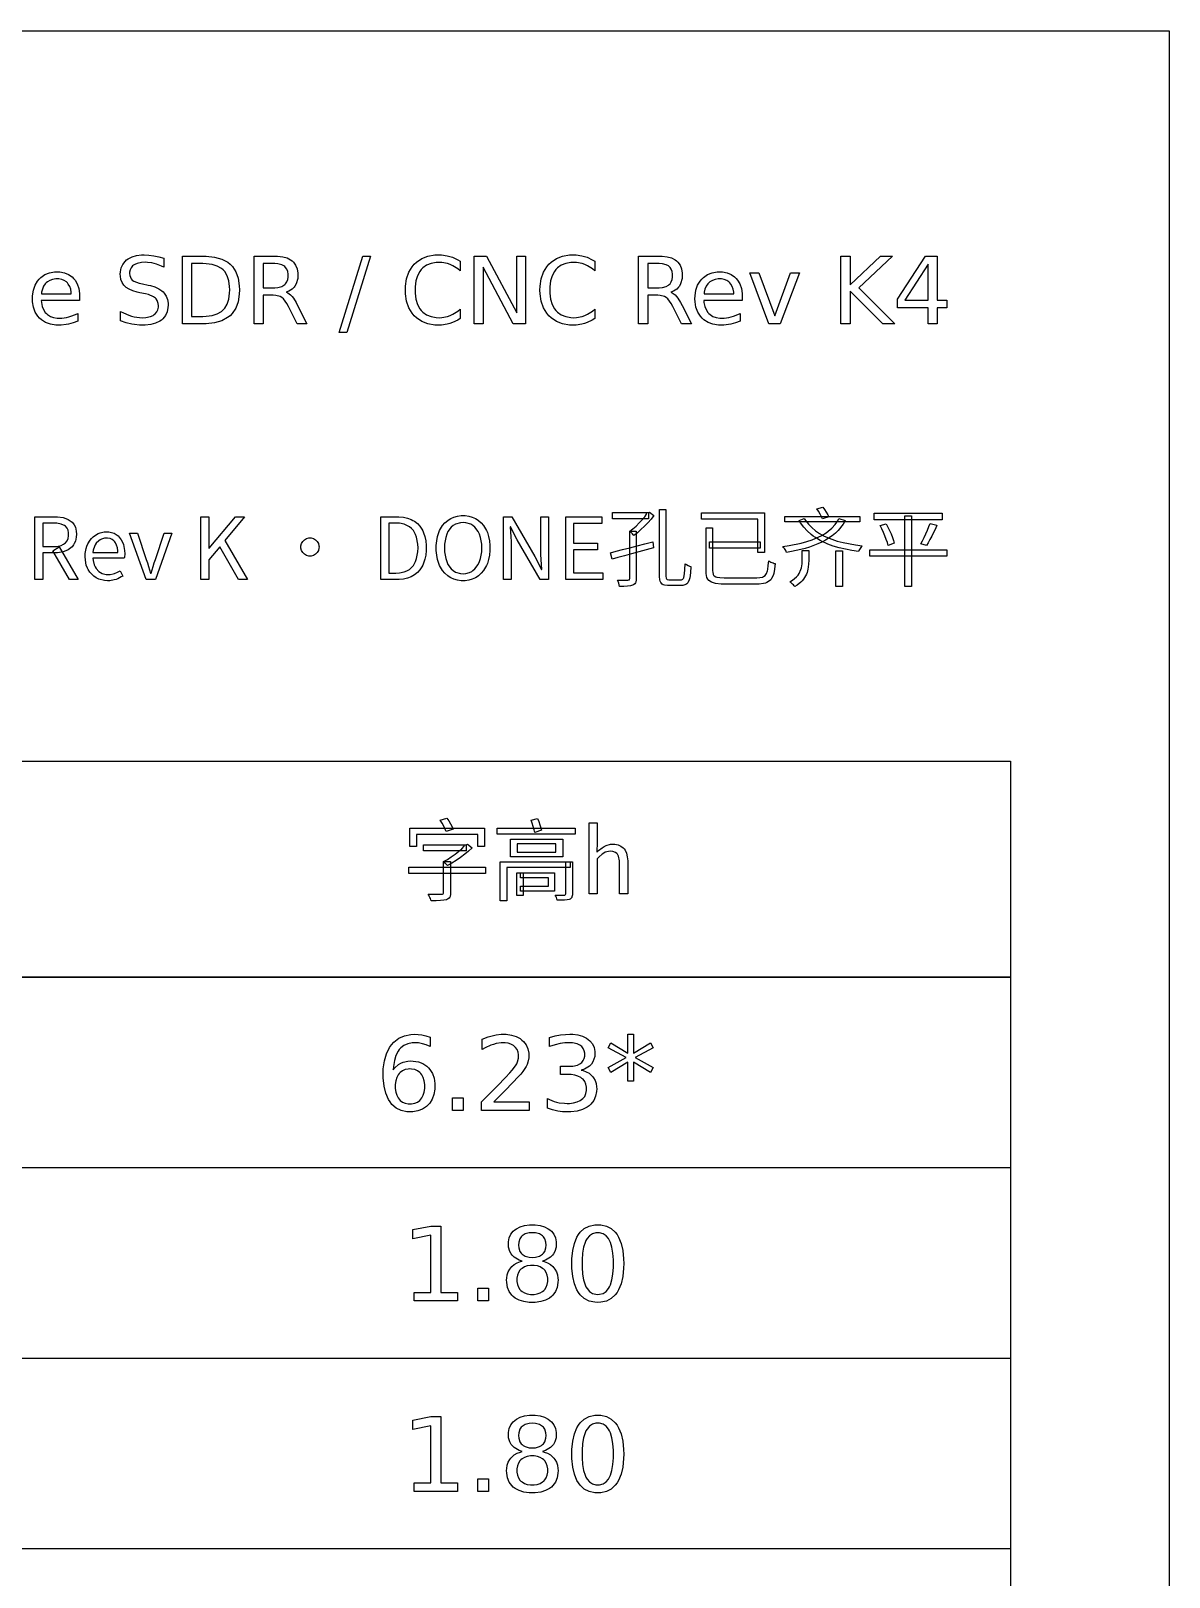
# Model space of a CAD drawing. Header units: millimetres. Extents: x 5 to 292, y 5 to 205.
# Drawn here: x 256.15 to 292, y 156.3 to 205 of the extents above; entities that cross this region are included whole.
import ezdxf

# ---------------------------------------------------------------- set-up
doc = ezdxf.new("R2010")
doc.units = ezdxf.units.MM
doc.layers.add('ANNOTATION', color=7, linetype='Continuous')
doc.layers.add('REFERENCE', color=8, linetype='Continuous')

msp = doc.modelspace()

# ---------------------------------------------------------------- linework, layer by layer
at = {"layer": 'ANNOTATION'}
for points in [[(260.341, 197.84), (260.341, 197.557), (260.26, 197.594), (260.105, 197.653), (260.031, 197.675), (259.958, 197.692), (259.817, 197.711), (259.748, 197.714), (259.637, 197.708), (259.496, 197.678), (259.418, 197.644), (259.384, 197.622), (259.354, 197.598), (259.306, 197.542), (259.274, 197.477), (259.258, 197.402), (259.256, 197.361), (259.261, 197.295), (259.304, 197.188), (259.341, 197.147), (259.393, 197.113), (259.555, 197.055), (259.664, 197.031), (259.839, 196.995), (259.917, 196.978), (260.057, 196.935), (260.177, 196.881), (260.275, 196.815), (260.316, 196.778), (260.352, 196.737), (260.41, 196.646), (260.448, 196.543), (260.468, 196.426), (260.47, 196.362), (260.467, 196.287), (260.441, 196.15), (260.389, 196.032), (260.31, 195.933), (260.262, 195.891), (260.207, 195.853), (260.078, 195.793), (259.926, 195.753), (259.749, 195.733), (259.651, 195.73), (259.574, 195.733), (259.413, 195.75), (259.328, 195.765), (259.154, 195.807), (258.974, 195.867), (258.974, 196.164), (259.062, 196.118), (259.234, 196.044), (259.319, 196.015), (259.403, 195.994), (259.569, 195.969), (259.651, 195.965), (259.768, 195.972), (259.917, 196.003), (259.998, 196.04), (260.033, 196.063), (260.065, 196.088), (260.116, 196.147), (260.149, 196.217), (260.166, 196.297), (260.168, 196.341), (260.162, 196.415), (260.13, 196.51), (260.094, 196.563), (260.071, 196.587), (260.015, 196.628), (259.857, 196.695), (259.754, 196.72), (259.578, 196.754), (259.5, 196.772), (259.361, 196.813), (259.244, 196.863), (259.149, 196.923), (259.11, 196.956), (259.076, 196.992), (259.022, 197.074), (258.986, 197.17), (258.968, 197.279), (258.966, 197.338), (258.969, 197.407), (258.994, 197.534), (259.044, 197.646), (259.118, 197.742), (259.165, 197.785), (259.218, 197.823), (259.336, 197.885), (259.474, 197.925), (259.63, 197.946), (259.716, 197.948), (259.867, 197.941), (260.022, 197.921), (260.18, 197.887), (260.341, 197.84)], [(260.921, 197.91), (261.515, 197.91), (261.665, 197.906), (261.935, 197.873), (262.163, 197.809), (262.349, 197.712), (262.427, 197.651), (262.495, 197.582), (262.604, 197.417), (262.677, 197.215), (262.713, 196.976), (262.718, 196.843), (262.713, 196.71), (262.677, 196.47), (262.604, 196.267), (262.494, 196.1), (262.426, 196.031), (262.347, 195.97), (262.161, 195.873), (261.933, 195.809), (261.665, 195.776), (261.515, 195.772), (260.921, 195.772), (260.921, 197.91)], [(264.193, 196.775), (264.239, 196.754), (264.329, 196.687), (264.374, 196.64), (264.418, 196.583), (264.506, 196.442), (264.55, 196.356), (264.844, 195.772), (264.533, 195.772), (264.26, 196.321), (264.207, 196.419), (264.104, 196.561), (264.054, 196.605), (264, 196.636), (263.864, 196.671), (263.783, 196.676), (263.468, 196.676), (263.468, 195.772), (263.179, 195.772), (263.179, 197.91), (263.832, 197.91), (263.92, 197.907), (264.08, 197.888), (264.217, 197.85), (264.331, 197.792), (264.379, 197.756), (264.421, 197.716), (264.489, 197.62), (264.534, 197.504), (264.556, 197.369), (264.559, 197.294), (264.553, 197.197), (264.506, 197.03), (264.465, 196.959), (264.44, 196.927), (264.383, 196.871), (264.277, 196.805), (264.193, 196.775)], [(266.605, 197.91), (266.848, 197.91), (266.104, 195.5), (265.86, 195.5), (266.605, 197.91)], [(269.669, 197.745), (269.669, 197.44), (269.594, 197.504), (269.439, 197.605), (269.357, 197.643), (269.273, 197.673), (269.097, 197.706), (269.006, 197.71), (268.917, 197.707), (268.755, 197.679), (268.615, 197.623), (268.496, 197.539), (268.444, 197.486), (268.399, 197.427), (268.326, 197.29), (268.277, 197.128), (268.253, 196.941), (268.25, 196.839), (268.253, 196.736), (268.277, 196.55), (268.326, 196.388), (268.399, 196.251), (268.444, 196.192), (268.496, 196.14), (268.615, 196.056), (268.755, 196), (268.917, 195.972), (269.006, 195.968), (269.097, 195.972), (269.273, 196.006), (269.357, 196.036), (269.439, 196.074), (269.594, 196.175), (269.669, 196.239), (269.669, 195.937), (269.592, 195.888), (269.431, 195.811), (269.347, 195.782), (269.261, 195.759), (269.082, 195.734), (268.989, 195.73), (268.871, 195.735), (268.653, 195.772), (268.462, 195.846), (268.297, 195.958), (268.224, 196.027), (268.158, 196.105), (268.054, 196.281), (267.984, 196.484), (267.949, 196.714), (267.945, 196.839), (267.949, 196.964), (267.984, 197.194), (268.054, 197.398), (268.158, 197.573), (268.224, 197.651), (268.297, 197.721), (268.462, 197.832), (268.653, 197.906), (268.871, 197.944), (268.989, 197.948), (269.083, 197.945), (269.264, 197.92), (269.35, 197.897), (269.433, 197.869), (269.593, 197.792), (269.669, 197.745)], [(270.115, 197.91), (270.505, 197.91), (271.452, 196.122), (271.452, 197.91), (271.733, 197.91), (271.733, 195.772), (271.343, 195.772), (270.396, 197.56), (270.396, 195.772), (270.115, 195.772), (270.115, 197.91)], [(273.909, 197.745), (273.909, 197.44), (273.835, 197.504), (273.679, 197.605), (273.598, 197.643), (273.514, 197.673), (273.338, 197.706), (273.246, 197.71), (273.157, 197.707), (272.995, 197.679), (272.855, 197.623), (272.736, 197.539), (272.685, 197.486), (272.639, 197.427), (272.566, 197.29), (272.518, 197.128), (272.493, 196.941), (272.49, 196.839), (272.493, 196.736), (272.518, 196.55), (272.566, 196.388), (272.639, 196.251), (272.685, 196.192), (272.736, 196.14), (272.855, 196.056), (272.995, 196), (273.157, 195.972), (273.246, 195.968), (273.338, 195.972), (273.514, 196.006), (273.598, 196.036), (273.679, 196.074), (273.835, 196.175), (273.909, 196.239), (273.909, 195.937), (273.832, 195.888), (273.671, 195.811), (273.587, 195.782), (273.502, 195.759), (273.322, 195.734), (273.229, 195.73), (273.111, 195.735), (272.894, 195.772), (272.703, 195.846), (272.537, 195.958), (272.464, 196.027), (272.399, 196.105), (272.294, 196.281), (272.224, 196.484), (272.19, 196.714), (272.185, 196.839), (272.19, 196.964), (272.224, 197.194), (272.294, 197.398), (272.399, 197.573), (272.464, 197.651), (272.537, 197.721), (272.703, 197.832), (272.894, 197.906), (273.111, 197.944), (273.229, 197.948), (273.324, 197.945), (273.504, 197.92), (273.59, 197.897), (273.674, 197.869), (273.833, 197.792), (273.909, 197.745)], [(276.301, 196.775), (276.348, 196.754), (276.438, 196.687), (276.482, 196.64), (276.526, 196.583), (276.615, 196.442), (276.659, 196.356), (276.953, 195.772), (276.642, 195.772), (276.369, 196.321), (276.316, 196.419), (276.213, 196.561), (276.163, 196.605), (276.109, 196.636), (275.973, 196.671), (275.892, 196.676), (275.577, 196.676), (275.577, 195.772), (275.288, 195.772), (275.288, 197.91), (275.94, 197.91), (276.029, 197.907), (276.189, 197.888), (276.326, 197.85), (276.439, 197.792), (276.487, 197.756), (276.53, 197.716), (276.597, 197.62), (276.643, 197.504), (276.665, 197.369), (276.668, 197.294), (276.662, 197.197), (276.615, 197.03), (276.574, 196.959), (276.549, 196.927), (276.492, 196.871), (276.386, 196.805), (276.301, 196.775)], [(281.664, 197.91), (281.953, 197.91), (281.953, 197.006), (282.912, 197.91), (283.285, 197.91), (282.224, 196.913), (283.36, 195.772), (282.98, 195.772), (281.953, 196.802), (281.953, 195.772), (281.664, 195.772), (281.664, 197.91)], [(284.331, 197.91), (284.695, 197.91), (284.695, 196.517), (285, 196.517), (285, 196.276), (284.695, 196.276), (284.695, 195.772), (284.407, 195.772), (284.407, 196.276), (283.442, 196.276), (283.442, 196.555), (284.331, 197.91)], [(257.684, 196.64), (257.684, 196.511), (256.473, 196.511), (256.479, 196.445), (256.504, 196.325), (256.545, 196.222), (256.602, 196.134), (256.637, 196.096), (256.675, 196.063), (256.763, 196.01), (256.865, 195.974), (256.982, 195.956), (257.046, 195.954), (257.121, 195.956), (257.268, 195.975), (257.34, 195.991), (257.411, 196.012), (257.552, 196.068), (257.623, 196.103), (257.623, 195.854), (257.479, 195.801), (257.332, 195.762), (257.257, 195.748), (257.106, 195.732), (257.03, 195.73), (256.937, 195.734), (256.765, 195.762), (256.613, 195.818), (256.481, 195.901), (256.422, 195.954), (256.37, 196.012), (256.286, 196.143), (256.23, 196.295), (256.202, 196.465), (256.198, 196.558), (256.201, 196.654), (256.228, 196.831), (256.281, 196.987), (256.361, 197.122), (256.411, 197.183), (256.466, 197.237), (256.591, 197.324), (256.734, 197.382), (256.896, 197.41), (256.984, 197.414), (257.063, 197.411), (257.208, 197.385), (257.336, 197.333), (257.447, 197.254), (257.496, 197.206), (257.54, 197.151), (257.611, 197.029), (257.658, 196.887), (257.681, 196.727), (257.684, 196.64)], [(261.21, 197.672), (261.21, 196.01), (261.56, 196.01), (261.667, 196.013), (261.858, 196.038), (262.02, 196.088), (262.152, 196.163), (262.207, 196.21), (262.256, 196.264), (262.333, 196.393), (262.384, 196.551), (262.41, 196.739), (262.413, 196.843), (262.41, 196.947), (262.384, 197.133), (262.333, 197.29), (262.256, 197.419), (262.207, 197.472), (262.152, 197.519), (262.02, 197.594), (261.858, 197.644), (261.667, 197.669), (261.56, 197.672), (261.21, 197.672)], [(263.468, 197.672), (263.468, 196.913), (263.832, 196.913), (263.93, 196.919), (264.053, 196.951), (264.119, 196.987), (264.147, 197.01), (264.172, 197.036), (264.212, 197.095), (264.239, 197.166), (264.252, 197.249), (264.254, 197.294), (264.252, 197.339), (264.239, 197.422), (264.212, 197.492), (264.172, 197.551), (264.147, 197.577), (264.119, 197.599), (264.053, 197.635), (263.93, 197.666), (263.832, 197.672), (263.468, 197.672)], [(275.577, 197.672), (275.577, 196.913), (275.94, 196.913), (276.039, 196.919), (276.162, 196.951), (276.228, 196.987), (276.256, 197.01), (276.281, 197.036), (276.321, 197.095), (276.348, 197.166), (276.361, 197.249), (276.363, 197.294), (276.361, 197.339), (276.348, 197.422), (276.321, 197.492), (276.281, 197.551), (276.256, 197.577), (276.228, 197.599), (276.162, 197.635), (276.039, 197.666), (275.94, 197.672), (275.577, 197.672)], [(278.553, 196.64), (278.553, 196.511), (277.342, 196.511), (277.348, 196.445), (277.373, 196.325), (277.414, 196.222), (277.471, 196.134), (277.506, 196.096), (277.544, 196.063), (277.632, 196.01), (277.734, 195.974), (277.851, 195.956), (277.914, 195.954), (277.99, 195.956), (278.137, 195.975), (278.209, 195.991), (278.28, 196.012), (278.421, 196.068), (278.492, 196.103), (278.492, 195.854), (278.348, 195.801), (278.201, 195.762), (278.126, 195.748), (277.975, 195.732), (277.899, 195.73), (277.805, 195.734), (277.633, 195.762), (277.481, 195.818), (277.349, 195.901), (277.291, 195.954), (277.238, 196.012), (277.154, 196.143), (277.098, 196.295), (277.07, 196.465), (277.067, 196.558), (277.07, 196.654), (277.097, 196.831), (277.15, 196.987), (277.23, 197.122), (277.28, 197.183), (277.335, 197.237), (277.46, 197.324), (277.603, 197.382), (277.765, 197.41), (277.853, 197.414), (277.932, 197.411), (278.077, 197.385), (278.205, 197.333), (278.316, 197.254), (278.365, 197.206), (278.409, 197.151), (278.48, 197.029), (278.527, 196.887), (278.55, 196.727), (278.553, 196.64)], [(278.797, 197.376), (279.076, 197.376), (279.577, 196.03), (280.078, 197.376), (280.357, 197.376), (279.755, 195.772), (279.398, 195.772), (278.797, 197.376)], [(284.407, 197.658), (283.677, 196.517), (284.407, 196.517), (284.407, 197.658)], [(257.421, 196.717), (257.418, 196.77), (257.403, 196.867), (257.372, 196.953), (257.328, 197.028), (257.3, 197.062), (257.269, 197.092), (257.2, 197.14), (257.122, 197.173), (257.034, 197.189), (256.987, 197.191), (256.933, 197.189), (256.834, 197.173), (256.746, 197.142), (256.669, 197.096), (256.634, 197.066), (256.603, 197.034), (256.551, 196.959), (256.513, 196.871), (256.488, 196.77), (256.482, 196.715), (257.421, 196.717)], [(278.29, 196.717), (278.287, 196.77), (278.271, 196.867), (278.241, 196.953), (278.196, 197.028), (278.169, 197.062), (278.138, 197.092), (278.069, 197.14), (277.991, 197.173), (277.903, 197.189), (277.856, 197.191), (277.802, 197.189), (277.703, 197.173), (277.615, 197.142), (277.538, 197.096), (277.503, 197.066), (277.472, 197.034), (277.42, 196.959), (277.381, 196.871), (277.357, 196.77), (277.351, 196.715), (278.29, 196.717)], [(280.904, 189.948), (281.096, 190), (281.15, 189.927), (281.204, 189.844), (281.251, 189.762), (281.283, 189.691), (281.082, 189.629), (281.052, 189.7), (281.008, 189.783), (280.957, 189.869), (280.904, 189.948)], [(256.273, 187.716), (256.273, 189.699), (256.893, 189.699), (256.991, 189.696), (257.171, 189.67), (257.251, 189.647), (257.325, 189.616), (257.447, 189.529), (257.496, 189.472), (257.517, 189.441), (257.551, 189.369), (257.58, 189.243), (257.585, 189.145), (257.58, 189.05), (257.551, 188.924), (257.517, 188.85), (257.496, 188.816), (257.447, 188.755), (257.325, 188.657), (257.251, 188.621), (257.171, 188.593), (256.991, 188.562), (256.893, 188.558), (256.522, 188.558), (256.522, 187.716), (256.273, 187.716)], [(256.522, 188.758), (256.855, 188.758), (256.965, 188.764), (257.104, 188.796), (257.179, 188.832), (257.212, 188.854), (257.241, 188.88), (257.288, 188.94), (257.319, 189.013), (257.335, 189.098), (257.337, 189.145), (257.335, 189.192), (257.319, 189.275), (257.288, 189.343), (257.241, 189.397), (257.212, 189.418), (257.179, 189.436), (257.104, 189.466), (256.965, 189.492), (256.855, 189.497), (256.522, 189.497), (256.522, 188.758)], [(261.506, 187.716), (261.506, 189.699), (261.755, 189.699), (261.755, 188.704), (261.76, 188.704), (262.591, 189.699), (262.875, 189.699), (262.253, 188.947), (262.969, 187.716), (262.691, 187.716), (262.096, 188.75), (261.755, 188.344), (261.755, 187.716), (261.506, 187.716)], [(267.171, 187.716), (267.171, 189.699), (267.666, 189.699), (267.741, 189.698), (267.882, 189.683), (268.01, 189.655), (268.126, 189.611), (268.18, 189.584), (268.23, 189.554), (268.322, 189.484), (268.4, 189.4), (268.466, 189.303), (268.494, 189.25), (268.519, 189.194), (268.558, 189.072), (268.585, 188.938), (268.598, 188.792), (268.6, 188.715), (268.598, 188.638), (268.585, 188.492), (268.558, 188.357), (268.519, 188.234), (268.494, 188.176), (268.466, 188.122), (268.401, 188.023), (268.323, 187.937), (268.233, 187.865), (268.183, 187.834), (268.13, 187.806), (268.015, 187.762), (267.889, 187.733), (267.75, 187.718), (267.677, 187.716), (267.171, 187.716)], [(267.42, 187.922), (267.644, 187.922), (267.756, 187.928), (267.905, 187.958), (267.993, 187.993), (268.033, 188.015), (268.07, 188.04), (268.138, 188.097), (268.196, 188.165), (268.245, 188.244), (268.265, 188.287), (268.299, 188.381), (268.338, 188.595), (268.343, 188.715), (268.338, 188.837), (268.299, 189.05), (268.265, 189.142), (268.245, 189.184), (268.196, 189.26), (268.138, 189.326), (268.07, 189.382), (268.033, 189.406), (267.993, 189.427), (267.905, 189.461), (267.756, 189.491), (267.644, 189.497), (267.42, 189.497), (267.42, 187.922)], [(269.763, 187.681), (269.701, 187.683), (269.584, 187.699), (269.474, 187.73), (269.372, 187.777), (269.323, 187.807), (269.277, 187.84), (269.192, 187.916), (269.117, 188.006), (269.052, 188.109), (269.024, 188.165), (268.999, 188.225), (268.958, 188.352), (268.931, 188.489), (268.918, 188.637), (268.916, 188.715), (268.918, 188.793), (268.931, 188.942), (268.958, 189.078), (268.999, 189.204), (269.024, 189.262), (269.052, 189.318), (269.117, 189.419), (269.192, 189.506), (269.277, 189.581), (269.323, 189.613), (269.372, 189.641), (269.474, 189.687), (269.584, 189.717), (269.701, 189.733), (269.763, 189.735), (269.824, 189.733), (269.941, 189.717), (270.051, 189.686), (270.154, 189.64), (270.202, 189.612), (270.249, 189.579), (270.334, 189.505), (270.409, 189.417), (270.473, 189.316), (270.502, 189.261), (270.527, 189.203), (270.567, 189.078), (270.595, 188.941), (270.608, 188.793), (270.61, 188.715), (270.608, 188.637), (270.595, 188.489), (270.567, 188.352), (270.527, 188.225), (270.502, 188.165), (270.473, 188.109), (270.409, 188.006), (270.334, 187.916), (270.249, 187.84), (270.202, 187.807), (270.154, 187.777), (270.051, 187.73), (269.941, 187.699), (269.824, 187.683), (269.763, 187.681)], [(269.763, 187.9), (269.849, 187.907), (269.968, 187.939), (270.04, 187.977), (270.074, 188.001), (270.136, 188.056), (270.239, 188.198), (270.28, 188.285), (270.312, 188.38), (270.348, 188.596), (270.353, 188.715), (270.348, 188.835), (270.312, 189.049), (270.28, 189.144), (270.239, 189.228), (270.136, 189.366), (270.074, 189.42), (270.005, 189.462), (269.849, 189.51), (269.763, 189.516), (269.677, 189.51), (269.522, 189.462), (269.453, 189.42), (269.39, 189.366), (269.286, 189.228), (269.246, 189.144), (269.214, 189.049), (269.177, 188.835), (269.173, 188.715), (269.177, 188.596), (269.214, 188.38), (269.246, 188.285), (269.286, 188.198), (269.39, 188.056), (269.453, 188.001), (269.522, 187.957), (269.677, 187.907), (269.763, 187.9)], [(271.04, 187.716), (271.04, 189.699), (271.294, 189.699), (272.019, 188.449), (272.233, 188.041), (272.246, 188.041), (272.234, 188.193), (272.222, 188.352), (272.214, 188.513), (272.211, 188.669), (272.211, 189.699), (272.449, 189.699), (272.449, 187.716), (272.192, 187.716), (271.47, 188.969), (271.256, 189.375), (271.245, 189.375), (271.254, 189.224), (271.264, 189.07), (271.272, 188.915), (271.275, 188.758), (271.275, 187.716), (271.04, 187.716)], [(272.996, 187.716), (272.996, 189.699), (274.137, 189.699), (274.137, 189.489), (273.245, 189.489), (273.245, 188.866), (273.997, 188.866), (273.997, 188.652), (273.245, 188.652), (273.245, 187.93), (274.167, 187.93), (274.167, 187.716), (272.996, 187.716)], [(274.47, 189.827), (275.601, 189.827), (275.601, 189.637), (274.47, 189.637), (274.47, 189.827)], [(275.544, 189.827), (275.593, 189.827), (275.634, 189.84), (275.774, 189.74), (275.687, 189.626), (275.586, 189.51), (275.478, 189.397), (275.366, 189.291), (275.253, 189.195), (275.141, 189.112), (275.125, 189.133), (275.103, 189.157), (275.079, 189.182), (275.056, 189.206), (275.033, 189.227), (275.011, 189.245), (275.112, 189.319), (275.213, 189.406), (275.311, 189.501), (275.402, 189.599), (275.482, 189.695), (275.544, 189.784), (275.544, 189.827)], [(275.947, 189.927), (276.15, 189.927), (276.15, 187.873), (276.152, 187.826), (276.164, 187.759), (276.174, 187.739), (276.19, 187.726), (276.242, 187.71), (276.277, 187.708), (276.34, 187.708), (276.442, 187.708), (276.547, 187.708), (276.618, 187.708), (276.644, 187.711), (276.684, 187.732), (276.699, 187.75), (276.712, 187.775), (276.731, 187.852), (276.737, 187.903), (276.747, 188.038), (276.753, 188.219), (276.797, 188.191), (276.847, 188.164), (276.897, 188.142), (276.94, 188.128), (276.925, 187.927), (276.902, 187.772), (276.886, 187.711), (276.841, 187.617), (276.812, 187.584), (276.777, 187.559), (276.685, 187.531), (276.629, 187.527), (276.559, 187.527), (276.442, 187.527), (276.325, 187.527), (276.253, 187.527), (276.197, 187.529), (276.104, 187.545), (276.068, 187.558), (276.037, 187.577), (275.99, 187.63), (275.974, 187.665), (275.963, 187.707), (275.949, 187.814), (275.947, 187.879), (275.947, 189.927)], [(277.273, 189.821), (279.253, 189.821), (279.253, 188.571), (279.043, 188.571), (279.043, 189.618), (277.273, 189.618), (277.273, 189.821)], [(281.599, 189.64), (281.802, 189.575), (281.737, 189.464), (281.581, 189.266), (281.491, 189.179), (281.393, 189.099), (281.178, 188.957), (281.061, 188.896), (280.938, 188.84), (280.677, 188.743), (280.54, 188.702), (280.398, 188.665), (280.106, 188.601), (279.954, 188.574), (279.943, 188.601), (279.926, 188.632), (279.905, 188.666), (279.882, 188.7), (279.86, 188.731), (279.838, 188.758), (280.037, 188.787), (280.414, 188.865), (280.591, 188.914), (280.759, 188.97), (281.064, 189.11), (281.2, 189.193), (281.263, 189.239), (281.378, 189.339), (281.478, 189.45), (281.563, 189.574), (281.599, 189.64)], [(279.895, 189.71), (282.259, 189.71), (282.259, 189.535), (279.895, 189.535), (279.895, 189.71)], [(280.511, 189.643), (280.551, 189.581), (280.641, 189.465), (280.745, 189.357), (280.862, 189.259), (280.927, 189.214), (280.994, 189.171), (281.138, 189.091), (281.376, 188.988), (281.549, 188.931), (281.733, 188.882), (282.127, 188.809), (282.338, 188.785), (282.316, 188.76), (282.293, 188.73), (282.271, 188.696), (282.25, 188.662), (282.232, 188.63), (282.218, 188.601), (282.005, 188.63), (281.608, 188.715), (281.423, 188.77), (281.249, 188.835), (281.008, 188.951), (280.861, 189.041), (280.791, 189.089), (280.725, 189.14), (280.602, 189.251), (280.491, 189.372), (280.393, 189.505), (280.349, 189.575), (280.511, 189.643)], [(282.716, 189.808), (284.848, 189.808), (284.848, 189.605), (282.716, 189.605), (282.716, 189.808)], [(282.903, 189.421), (283.087, 189.475), (283.141, 189.374), (283.192, 189.267), (283.242, 189.157), (283.286, 189.049), (283.321, 188.949), (283.344, 188.864), (283.152, 188.796), (283.128, 188.884), (283.094, 188.984), (283.052, 189.093), (283.006, 189.206), (282.956, 189.317), (282.903, 189.421)], [(283.674, 189.729), (283.885, 189.729), (283.885, 187.503), (283.674, 187.503), (283.674, 189.729)], [(284.475, 189.489), (284.689, 189.429), (284.638, 189.317), (284.582, 189.201), (284.524, 189.087), (284.467, 188.977), (284.411, 188.876), (284.356, 188.788), (284.18, 188.845), (284.232, 188.938), (284.287, 189.043), (284.341, 189.157), (284.391, 189.273), (284.436, 189.386), (284.475, 189.489)], [(258.562, 187.681), (258.466, 187.687), (258.287, 187.733), (258.205, 187.773), (258.129, 187.824), (258.003, 187.956), (257.952, 188.037), (257.93, 188.081), (257.895, 188.176), (257.865, 188.333), (257.859, 188.449), (257.862, 188.538), (257.889, 188.699), (257.913, 188.773), (257.942, 188.841), (258.016, 188.963), (258.06, 189.016), (258.108, 189.064), (258.215, 189.141), (258.273, 189.171), (258.333, 189.194), (258.454, 189.22), (258.516, 189.223), (258.607, 189.218), (258.767, 189.176), (258.835, 189.139), (258.896, 189.093), (258.996, 188.973), (259.034, 188.9), (259.064, 188.819), (259.099, 188.636), (259.103, 188.534), (259.103, 188.494), (259.1, 188.457), (259.097, 188.424), (259.092, 188.393), (258.102, 188.393), (258.11, 188.317), (258.146, 188.181), (258.174, 188.121), (258.208, 188.067), (258.293, 187.977), (258.343, 187.942), (258.398, 187.914), (258.521, 187.883), (258.589, 187.879), (258.642, 187.881), (258.74, 187.896), (258.786, 187.91), (258.872, 187.947), (258.957, 187.995), (259.044, 187.83), (258.995, 187.8), (258.888, 187.747), (258.83, 187.724), (258.769, 187.706), (258.635, 187.684), (258.562, 187.681)], [(258.099, 188.569), (258.887, 188.569), (258.885, 188.623), (258.873, 188.72), (258.849, 188.805), (258.813, 188.877), (258.791, 188.908), (258.765, 188.936), (258.708, 188.98), (258.641, 189.009), (258.564, 189.024), (258.522, 189.026), (258.471, 189.023), (258.374, 188.996), (258.328, 188.972), (258.285, 188.942), (258.209, 188.865), (258.177, 188.818), (258.149, 188.765), (258.11, 188.64), (258.099, 188.569)], [(259.783, 187.716), (259.252, 189.185), (259.509, 189.185), (259.785, 188.35), (259.82, 188.241), (259.854, 188.132), (259.887, 188.023), (259.92, 187.917), (259.934, 187.917), (259.969, 188.023), (260.003, 188.132), (260.036, 188.241), (260.069, 188.35), (260.348, 189.185), (260.591, 189.185), (260.072, 187.716), (259.783, 187.716)], [(264.939, 189.031), (264.979, 189.029), (265.051, 189.01), (265.085, 188.993), (265.116, 188.973), (265.167, 188.921), (265.188, 188.89), (265.204, 188.857), (265.223, 188.784), (265.226, 188.745), (265.223, 188.706), (265.204, 188.633), (265.188, 188.6), (265.167, 188.568), (265.116, 188.516), (265.085, 188.496), (265.051, 188.479), (264.979, 188.46), (264.939, 188.458), (264.9, 188.46), (264.828, 188.479), (264.794, 188.496), (264.763, 188.516), (264.711, 188.568), (264.69, 188.6), (264.674, 188.633), (264.655, 188.706), (264.652, 188.745), (264.655, 188.784), (264.674, 188.857), (264.69, 188.89), (264.711, 188.921), (264.763, 188.973), (264.794, 188.993), (264.828, 189.01), (264.9, 189.029), (264.939, 189.031)], [(275.011, 189.245), (275.211, 189.245), (275.211, 187.752), (275.21, 187.709), (275.199, 187.64), (275.189, 187.612), (275.175, 187.589), (275.132, 187.552), (275.103, 187.538), (275.034, 187.518), (274.944, 187.507), (274.831, 187.502), (274.692, 187.503), (274.683, 187.548), (274.668, 187.603), (274.648, 187.658), (274.627, 187.705), (274.736, 187.704), (274.834, 187.703), (274.957, 187.703), (274.984, 187.706), (275, 187.714), (275.009, 187.729), (275.011, 187.754), (275.011, 189.245)], [(277.416, 189.353), (277.622, 189.353), (277.622, 187.99), (277.624, 187.949), (277.638, 187.883), (277.65, 187.857), (277.668, 187.836), (277.72, 187.804), (277.756, 187.793), (277.851, 187.78), (277.982, 187.776), (278.123, 187.776), (278.351, 187.776), (278.611, 187.776), (278.849, 187.776), (279.013, 187.776), (279.113, 187.781), (279.193, 187.798), (279.225, 187.811), (279.278, 187.85), (279.299, 187.877), (279.317, 187.909), (279.346, 187.99), (279.357, 188.039), (279.376, 188.158), (279.391, 188.306), (279.421, 188.288), (279.455, 188.271), (279.492, 188.256), (279.529, 188.241), (279.565, 188.23), (279.597, 188.222), (279.575, 188.051), (279.546, 187.911), (279.528, 187.852), (279.481, 187.753), (279.452, 187.714), (279.419, 187.68), (279.335, 187.627), (279.284, 187.608), (279.227, 187.594), (279.09, 187.578), (279.01, 187.576), (278.906, 187.576), (278.722, 187.576), (278.498, 187.576), (278.277, 187.576), (278.096, 187.576), (277.993, 187.576), (277.889, 187.578), (277.716, 187.596), (277.646, 187.611), (277.588, 187.632), (277.498, 187.694), (277.468, 187.735), (277.445, 187.785), (277.42, 187.913), (277.416, 187.992), (277.416, 189.353)], [(257.361, 187.716), (256.841, 188.623), (257.039, 188.755), (257.642, 187.716), (257.361, 187.716)], [(274.408, 188.566), (274.584, 188.61), (274.787, 188.662), (275.01, 188.72), (275.248, 188.782), (275.492, 188.847), (275.734, 188.912), (275.761, 188.723), (275.53, 188.66), (275.297, 188.594), (275.067, 188.53), (274.846, 188.47), (274.64, 188.413), (274.454, 188.36), (274.408, 188.566)], [(277.527, 188.907), (279.124, 188.907), (279.124, 188.706), (277.527, 188.706), (277.527, 188.907)], [(280.446, 188.631), (280.649, 188.631), (280.649, 188.323), (280.646, 188.216), (280.635, 188.106), (280.625, 188.051), (280.596, 187.941), (280.576, 187.887), (280.552, 187.833), (280.486, 187.73), (280.445, 187.68), (280.398, 187.632), (280.281, 187.542), (280.211, 187.5), (280.194, 187.523), (280.169, 187.55), (280.14, 187.578), (280.111, 187.606), (280.082, 187.63), (280.054, 187.649), (280.136, 187.698), (280.265, 187.803), (280.312, 187.858), (280.35, 187.915), (280.404, 188.032), (280.421, 188.093), (280.44, 188.212), (280.446, 188.328), (280.446, 188.631)], [(281.499, 188.625), (281.71, 188.625), (281.71, 187.5), (281.499, 187.5), (281.499, 188.625)], [(282.573, 188.658), (285, 188.658), (285, 188.455), (282.573, 188.455), (282.573, 188.658)], [(269.045, 180.136), (269.253, 180.2), (269.313, 180.119), (269.369, 180.027), (269.416, 179.936), (269.449, 179.857), (269.233, 179.779), (269.203, 179.861), (269.158, 179.954), (269.104, 180.049), (269.045, 180.136)], [(268.082, 179.888), (270.44, 179.888), (270.44, 179.307), (270.224, 179.307), (270.224, 179.686), (268.29, 179.686), (268.29, 179.307), (268.082, 179.307), (268.082, 179.888)], [(270.831, 179.888), (273.295, 179.888), (273.295, 179.703), (270.831, 179.703), (270.831, 179.888)], [(271.903, 180.141), (272.105, 180.189), (272.144, 180.097), (272.182, 179.995), (272.215, 179.898), (272.237, 179.821), (272.021, 179.757), (271.999, 179.841), (271.969, 179.942), (271.935, 180.046), (271.903, 180.141)], [(273.731, 177.822), (273.731, 180.057), (273.989, 180.057), (273.989, 179.445), (273.978, 179.13), (274.032, 179.182), (274.145, 179.272), (274.205, 179.311), (274.268, 179.344), (274.407, 179.381), (274.483, 179.386), (274.541, 179.383), (274.646, 179.364), (274.734, 179.326), (274.806, 179.269), (274.837, 179.233), (274.863, 179.192), (274.905, 179.098), (274.933, 178.987), (274.947, 178.859), (274.949, 178.788), (274.949, 177.822), (274.694, 177.822), (274.694, 178.754), (274.689, 178.855), (274.655, 179.01), (274.625, 179.066), (274.606, 179.088), (274.561, 179.124), (274.475, 179.155), (274.404, 179.161), (274.347, 179.158), (274.242, 179.128), (274.194, 179.102), (274.146, 179.069), (274.044, 178.982), (273.989, 178.928), (273.989, 177.822), (273.731, 177.822)], [(268.511, 179.369), (269.859, 179.369), (269.859, 179.17), (268.511, 179.17), (268.511, 179.369)], [(269.797, 179.369), (269.853, 179.369), (269.901, 179.38), (270.044, 179.27), (269.937, 179.169), (269.816, 179.066), (269.685, 178.965), (269.547, 178.872), (269.407, 178.788), (269.267, 178.715), (269.243, 178.745), (269.212, 178.78), (269.179, 178.815), (269.149, 178.841), (269.27, 178.906), (269.391, 178.981), (269.51, 179.065), (269.62, 179.154), (269.718, 179.242), (269.797, 179.324), (269.797, 179.369)], [(271.257, 179.546), (272.902, 179.546), (272.902, 178.981), (271.257, 178.981), (271.257, 179.546)], [(271.468, 179.392), (271.468, 179.136), (272.684, 179.136), (272.684, 179.392), (271.468, 179.392)], [(269.149, 178.841), (269.371, 178.841), (269.371, 177.856), (269.369, 177.812), (269.355, 177.741), (269.343, 177.713), (269.326, 177.689), (269.274, 177.649), (269.239, 177.634), (269.155, 177.616), (269.049, 177.606), (268.917, 177.601), (268.753, 177.6), (268.745, 177.633), (268.732, 177.669), (268.715, 177.707), (268.698, 177.745), (268.68, 177.78), (268.663, 177.811), (268.756, 177.808), (268.844, 177.807), (268.924, 177.806), (268.994, 177.805), (269.084, 177.805), (269.115, 177.81), (269.135, 177.821), (269.145, 177.837), (269.149, 177.861), (269.149, 178.841)], [(270.934, 178.824), (273.138, 178.824), (273.138, 178.648), (271.136, 178.648), (271.136, 177.6), (270.934, 177.6), (270.934, 178.824)], [(272.995, 178.824), (273.206, 178.824), (273.206, 177.822), (273.204, 177.785), (273.193, 177.727), (273.183, 177.706), (273.17, 177.688), (273.131, 177.657), (273.105, 177.645), (273.039, 177.63), (272.956, 177.623), (272.852, 177.621), (272.728, 177.62), (272.717, 177.658), (272.7, 177.701), (272.68, 177.743), (272.661, 177.78), (272.722, 177.778), (272.781, 177.777), (272.885, 177.777), (272.947, 177.777), (272.968, 177.781), (272.992, 177.802), (272.995, 177.819), (272.995, 178.824)], [(268.051, 178.664), (270.468, 178.664), (270.468, 178.462), (268.051, 178.462), (268.051, 178.664)], [(271.454, 178.482), (271.653, 178.482), (271.653, 177.763), (271.454, 177.763), (271.454, 178.482)], [(271.566, 178.482), (272.647, 178.482), (272.647, 177.904), (271.566, 177.904), (271.566, 178.061), (272.456, 178.061), (272.456, 178.325), (271.566, 178.325), (271.566, 178.482)], [(268.723, 173.305), (268.723, 173.014), (268.602, 173.064), (268.48, 173.101), (268.358, 173.124), (268.237, 173.131), (268.16, 173.128), (268.021, 173.101), (267.9, 173.048), (267.798, 172.968), (267.754, 172.918), (267.714, 172.861), (267.649, 172.727), (267.602, 172.566), (267.572, 172.377), (267.564, 172.272), (267.613, 172.337), (267.73, 172.443), (267.797, 172.483), (267.87, 172.516), (268.025, 172.552), (268.108, 172.557), (268.194, 172.553), (268.353, 172.526), (268.494, 172.472), (268.616, 172.391), (268.67, 172.341), (268.718, 172.284), (268.796, 172.157), (268.847, 172.01), (268.873, 171.844), (268.876, 171.754), (268.873, 171.665), (268.846, 171.501), (268.792, 171.355), (268.712, 171.227), (268.661, 171.17), (268.605, 171.118), (268.48, 171.036), (268.337, 170.981), (268.176, 170.953), (268.089, 170.95), (267.989, 170.955), (267.809, 170.994), (267.652, 171.073), (267.52, 171.19), (267.462, 171.264), (267.412, 171.347), (267.33, 171.539), (267.276, 171.767), (267.249, 172.03), (267.246, 172.174), (267.25, 172.311), (267.283, 172.562), (267.35, 172.785), (267.449, 172.98), (267.511, 173.067), (267.581, 173.145), (267.736, 173.27), (267.915, 173.353), (268.116, 173.395), (268.225, 173.4), (268.346, 173.394), (268.467, 173.376), (268.593, 173.347), (268.723, 173.305)], [(270.731, 171.265), (271.846, 171.265), (271.846, 170.996), (270.347, 170.996), (270.347, 171.265), (270.562, 171.485), (270.843, 171.77), (271.099, 172.031), (271.237, 172.179), (271.308, 172.262), (271.415, 172.408), (271.452, 172.471), (271.478, 172.53), (271.509, 172.648), (271.513, 172.706), (271.511, 172.752), (271.494, 172.837), (271.461, 172.914), (271.412, 172.982), (271.381, 173.012), (271.346, 173.04), (271.27, 173.085), (271.184, 173.115), (271.088, 173.129), (271.037, 173.131), (270.96, 173.128), (270.802, 173.102), (270.719, 173.079), (270.635, 173.05), (270.456, 172.97), (270.363, 172.921), (270.363, 173.244), (270.549, 173.312), (270.723, 173.361), (270.805, 173.378), (270.959, 173.398), (271.03, 173.4), (271.12, 173.397), (271.285, 173.374), (271.431, 173.328), (271.559, 173.259), (271.616, 173.216), (271.667, 173.169), (271.748, 173.062), (271.803, 172.939), (271.83, 172.801), (271.834, 172.726), (271.83, 172.654), (271.803, 172.516), (271.779, 172.45), (271.746, 172.382), (271.647, 172.228), (271.581, 172.143), (271.498, 172.054), (271.329, 171.878), (271.074, 171.615), (270.731, 171.265)], [(273.485, 172.269), (273.541, 172.255), (273.643, 172.218), (273.732, 172.167), (273.809, 172.102), (273.843, 172.065), (273.873, 172.025), (273.921, 171.939), (273.954, 171.843), (273.97, 171.738), (273.972, 171.682), (273.968, 171.597), (273.938, 171.443), (273.878, 171.307), (273.788, 171.192), (273.731, 171.141), (273.668, 171.096), (273.523, 171.025), (273.352, 170.977), (273.156, 170.953), (273.048, 170.95), (272.898, 170.957), (272.743, 170.979), (272.583, 171.016), (272.418, 171.067), (272.418, 171.376), (272.485, 171.339), (272.631, 171.281), (272.708, 171.259), (272.788, 171.241), (272.954, 171.222), (273.039, 171.219), (273.112, 171.221), (273.244, 171.236), (273.358, 171.266), (273.455, 171.31), (273.497, 171.338), (273.533, 171.369), (273.593, 171.442), (273.632, 171.528), (273.652, 171.627), (273.654, 171.682), (273.652, 171.733), (273.633, 171.826), (273.597, 171.908), (273.542, 171.978), (273.508, 172.009), (273.469, 172.036), (273.382, 172.081), (273.28, 172.11), (273.164, 172.125), (273.101, 172.127), (272.826, 172.127), (272.826, 172.389), (273.113, 172.389), (273.224, 172.395), (273.365, 172.426), (273.441, 172.461), (273.474, 172.483), (273.503, 172.508), (273.55, 172.566), (273.581, 172.634), (273.597, 172.712), (273.599, 172.755), (273.597, 172.799), (273.581, 172.879), (273.548, 172.949), (273.5, 173.008), (273.47, 173.034), (273.436, 173.056), (273.358, 173.093), (273.214, 173.125), (273.101, 173.131), (272.965, 173.124), (272.819, 173.102), (272.661, 173.066), (272.488, 173.014), (272.488, 173.299), (272.665, 173.343), (272.83, 173.375), (272.984, 173.394), (273.129, 173.4), (273.218, 173.397), (273.381, 173.377), (273.525, 173.335), (273.649, 173.273), (273.705, 173.235), (273.754, 173.191), (273.834, 173.094), (273.887, 172.983), (273.913, 172.857), (273.917, 172.788), (273.91, 172.694), (273.853, 172.528), (273.804, 172.457), (273.742, 172.394), (273.583, 172.301), (273.485, 172.269)], [(275.754, 172.968), (275.187, 172.662), (275.754, 172.353), (275.663, 172.198), (275.131, 172.519), (275.131, 171.923), (274.951, 171.923), (274.951, 172.519), (274.42, 172.198), (274.328, 172.353), (274.896, 172.662), (274.328, 172.968), (274.42, 173.125), (274.951, 172.804), (274.951, 173.4), (275.131, 173.4), (275.131, 172.804), (275.663, 173.125), (275.754, 172.968)], [(268.089, 172.304), (268.037, 172.301), (267.94, 172.283), (267.855, 172.246), (267.781, 172.191), (267.748, 172.157), (267.718, 172.118), (267.671, 172.031), (267.64, 171.93), (267.624, 171.816), (267.622, 171.754), (267.624, 171.692), (267.64, 171.578), (267.671, 171.477), (267.718, 171.39), (267.748, 171.351), (267.781, 171.316), (267.855, 171.261), (267.94, 171.224), (268.037, 171.205), (268.089, 171.203), (268.141, 171.205), (268.238, 171.224), (268.323, 171.261), (268.397, 171.316), (268.43, 171.351), (268.459, 171.39), (268.506, 171.477), (268.537, 171.578), (268.553, 171.692), (268.555, 171.754), (268.553, 171.816), (268.537, 171.93), (268.506, 172.031), (268.459, 172.118), (268.43, 172.157), (268.397, 172.191), (268.323, 172.246), (268.238, 172.283), (268.141, 172.301), (268.089, 172.304)], [(269.426, 171.398), (269.76, 171.398), (269.76, 170.996), (269.426, 170.996), (269.426, 171.398)], [(268.226, 165.265), (268.747, 165.265), (268.747, 167.066), (268.179, 166.953), (268.179, 167.244), (268.744, 167.357), (269.064, 167.357), (269.064, 165.265), (269.585, 165.265), (269.585, 164.996), (268.226, 164.996), (268.226, 165.265)], [(271.624, 166.253), (271.527, 166.284), (271.367, 166.38), (271.304, 166.444), (271.277, 166.481), (271.234, 166.559), (271.197, 166.691), (271.189, 166.788), (271.193, 166.857), (271.218, 166.984), (271.268, 167.096), (271.344, 167.193), (271.391, 167.236), (271.444, 167.274), (271.563, 167.336), (271.701, 167.377), (271.858, 167.397), (271.943, 167.4), (272.029, 167.397), (272.187, 167.377), (272.325, 167.336), (272.444, 167.274), (272.497, 167.236), (272.544, 167.193), (272.62, 167.096), (272.67, 166.984), (272.695, 166.857), (272.698, 166.788), (272.691, 166.691), (272.653, 166.559), (272.61, 166.481), (272.583, 166.444), (272.52, 166.38), (272.361, 166.284), (272.265, 166.253), (272.321, 166.238), (272.424, 166.198), (272.513, 166.146), (272.59, 166.08), (272.624, 166.043), (272.654, 166.002), (272.703, 165.916), (272.735, 165.82), (272.751, 165.716), (272.753, 165.661), (272.75, 165.577), (272.724, 165.425), (272.671, 165.293), (272.593, 165.182), (272.544, 165.133), (272.488, 165.09), (272.361, 165.022), (272.211, 164.976), (272.038, 164.953), (271.943, 164.95), (271.849, 164.953), (271.676, 164.976), (271.526, 165.022), (271.399, 165.09), (271.343, 165.133), (271.294, 165.182), (271.216, 165.293), (271.163, 165.425), (271.137, 165.577), (271.134, 165.661), (271.136, 165.716), (271.152, 165.82), (271.184, 165.916), (271.233, 166.002), (271.263, 166.043), (271.297, 166.08), (271.375, 166.146), (271.465, 166.198), (271.568, 166.238), (271.624, 166.253)], [(271.507, 166.758), (271.514, 166.671), (271.552, 166.56), (271.595, 166.499), (271.622, 166.472), (271.652, 166.448), (271.721, 166.409), (271.846, 166.376), (271.943, 166.369), (272.041, 166.376), (272.166, 166.409), (272.235, 166.448), (272.265, 166.472), (272.293, 166.499), (272.336, 166.56), (272.374, 166.671), (272.382, 166.758), (272.374, 166.845), (272.336, 166.956), (272.293, 167.017), (272.265, 167.044), (272.235, 167.068), (272.166, 167.107), (272.041, 167.141), (271.943, 167.147), (271.846, 167.141), (271.721, 167.107), (271.652, 167.068), (271.622, 167.044), (271.595, 167.017), (271.552, 166.956), (271.514, 166.845), (271.507, 166.758)], [(274.004, 167.4), (274.101, 167.395), (274.276, 167.356), (274.427, 167.277), (274.556, 167.159), (274.611, 167.086), (274.66, 167.003), (274.739, 166.81), (274.791, 166.583), (274.817, 166.319), (274.821, 166.174), (274.817, 166.03), (274.791, 165.767), (274.739, 165.539), (274.66, 165.347), (274.611, 165.264), (274.556, 165.19), (274.427, 165.073), (274.276, 164.994), (274.101, 164.955), (274.004, 164.95), (273.908, 164.955), (273.733, 164.994), (273.581, 165.073), (273.453, 165.19), (273.398, 165.264), (273.349, 165.347), (273.27, 165.539), (273.218, 165.767), (273.192, 166.03), (273.188, 166.174), (273.192, 166.319), (273.218, 166.583), (273.27, 166.81), (273.349, 167.003), (273.398, 167.086), (273.453, 167.159), (273.581, 167.277), (273.733, 167.356), (273.908, 167.395), (274.004, 167.4)], [(274.004, 167.147), (273.944, 167.143), (273.836, 167.113), (273.744, 167.052), (273.666, 166.961), (273.633, 166.904), (273.604, 166.84), (273.558, 166.688), (273.527, 166.505), (273.511, 166.292), (273.509, 166.174), (273.511, 166.057), (273.527, 165.844), (273.558, 165.662), (273.604, 165.51), (273.633, 165.446), (273.666, 165.389), (273.744, 165.298), (273.836, 165.237), (273.944, 165.207), (274.004, 165.203), (274.064, 165.207), (274.173, 165.237), (274.266, 165.298), (274.344, 165.389), (274.377, 165.446), (274.406, 165.51), (274.453, 165.662), (274.484, 165.844), (274.499, 166.057), (274.501, 166.174), (274.499, 166.292), (274.484, 166.505), (274.453, 166.688), (274.406, 166.84), (274.377, 166.904), (274.344, 166.961), (274.266, 167.052), (274.173, 167.113), (274.064, 167.143), (274.004, 167.147)], [(271.943, 166.118), (271.888, 166.116), (271.786, 166.1), (271.697, 166.07), (271.619, 166.024), (271.585, 165.996), (271.555, 165.964), (271.506, 165.891), (271.473, 165.808), (271.457, 165.712), (271.455, 165.661), (271.457, 165.609), (271.473, 165.513), (271.506, 165.429), (271.555, 165.357), (271.585, 165.325), (271.619, 165.296), (271.697, 165.251), (271.786, 165.22), (271.888, 165.205), (271.943, 165.203), (271.999, 165.205), (272.101, 165.22), (272.19, 165.251), (272.268, 165.297), (272.302, 165.326), (272.333, 165.358), (272.382, 165.43), (272.415, 165.514), (272.432, 165.609), (272.434, 165.661), (272.432, 165.712), (272.415, 165.808), (272.383, 165.891), (272.334, 165.964), (272.303, 165.996), (272.269, 166.024), (272.192, 166.07), (272.102, 166.1), (271.999, 166.116), (271.943, 166.118)], [(270.231, 165.398), (270.565, 165.398), (270.565, 164.996), (270.231, 164.996), (270.231, 165.398)], [(268.226, 159.265), (268.747, 159.265), (268.747, 161.066), (268.179, 160.953), (268.179, 161.244), (268.744, 161.357), (269.064, 161.357), (269.064, 159.265), (269.585, 159.265), (269.585, 158.996), (268.226, 158.996), (268.226, 159.265)], [(271.624, 160.253), (271.527, 160.284), (271.367, 160.38), (271.304, 160.444), (271.277, 160.481), (271.234, 160.559), (271.197, 160.691), (271.189, 160.788), (271.193, 160.857), (271.218, 160.984), (271.268, 161.096), (271.344, 161.193), (271.391, 161.236), (271.444, 161.274), (271.563, 161.336), (271.701, 161.377), (271.858, 161.397), (271.943, 161.4), (272.029, 161.397), (272.187, 161.377), (272.325, 161.336), (272.444, 161.274), (272.497, 161.236), (272.544, 161.193), (272.62, 161.096), (272.67, 160.984), (272.695, 160.857), (272.698, 160.788), (272.691, 160.691), (272.653, 160.559), (272.61, 160.481), (272.583, 160.444), (272.52, 160.38), (272.361, 160.284), (272.265, 160.253), (272.321, 160.238), (272.424, 160.198), (272.513, 160.146), (272.59, 160.08), (272.624, 160.043), (272.654, 160.002), (272.703, 159.916), (272.735, 159.82), (272.751, 159.716), (272.753, 159.661), (272.75, 159.577), (272.724, 159.425), (272.671, 159.293), (272.593, 159.182), (272.544, 159.133), (272.488, 159.09), (272.361, 159.022), (272.211, 158.976), (272.038, 158.953), (271.943, 158.95), (271.849, 158.953), (271.676, 158.976), (271.526, 159.022), (271.399, 159.09), (271.343, 159.133), (271.294, 159.182), (271.216, 159.293), (271.163, 159.425), (271.137, 159.577), (271.134, 159.661), (271.136, 159.716), (271.152, 159.82), (271.184, 159.916), (271.233, 160.002), (271.263, 160.043), (271.297, 160.08), (271.375, 160.146), (271.465, 160.198), (271.568, 160.238), (271.624, 160.253)], [(274.004, 161.4), (274.101, 161.395), (274.276, 161.356), (274.427, 161.277), (274.556, 161.159), (274.611, 161.086), (274.66, 161.003), (274.739, 160.81), (274.791, 160.583), (274.817, 160.319), (274.821, 160.174), (274.817, 160.03), (274.791, 159.767), (274.739, 159.539), (274.66, 159.347), (274.611, 159.264), (274.556, 159.19), (274.427, 159.073), (274.276, 158.994), (274.101, 158.955), (274.004, 158.95), (273.908, 158.955), (273.733, 158.994), (273.581, 159.073), (273.453, 159.19), (273.398, 159.264), (273.349, 159.347), (273.27, 159.539), (273.218, 159.767), (273.192, 160.03), (273.188, 160.174), (273.192, 160.319), (273.218, 160.583), (273.27, 160.81), (273.349, 161.003), (273.398, 161.086), (273.453, 161.159), (273.581, 161.277), (273.733, 161.356), (273.908, 161.395), (274.004, 161.4)], [(271.507, 160.758), (271.514, 160.671), (271.552, 160.56), (271.595, 160.499), (271.622, 160.472), (271.652, 160.448), (271.721, 160.409), (271.846, 160.376), (271.943, 160.369), (272.041, 160.376), (272.166, 160.409), (272.235, 160.448), (272.265, 160.472), (272.293, 160.499), (272.336, 160.56), (272.374, 160.671), (272.382, 160.758), (272.374, 160.845), (272.336, 160.956), (272.293, 161.017), (272.265, 161.044), (272.235, 161.068), (272.166, 161.107), (272.041, 161.141), (271.943, 161.147), (271.846, 161.141), (271.721, 161.107), (271.652, 161.068), (271.622, 161.044), (271.595, 161.017), (271.552, 160.956), (271.514, 160.845), (271.507, 160.758)], [(274.004, 161.147), (273.944, 161.143), (273.836, 161.113), (273.744, 161.052), (273.666, 160.961), (273.633, 160.904), (273.604, 160.84), (273.558, 160.688), (273.527, 160.505), (273.511, 160.292), (273.509, 160.174), (273.511, 160.057), (273.527, 159.844), (273.558, 159.662), (273.604, 159.51), (273.633, 159.446), (273.666, 159.389), (273.744, 159.298), (273.836, 159.237), (273.944, 159.207), (274.004, 159.203), (274.064, 159.207), (274.173, 159.237), (274.266, 159.298), (274.344, 159.389), (274.377, 159.446), (274.406, 159.51), (274.453, 159.662), (274.484, 159.844), (274.499, 160.057), (274.501, 160.174), (274.499, 160.292), (274.484, 160.505), (274.453, 160.688), (274.406, 160.84), (274.377, 160.904), (274.344, 160.961), (274.266, 161.052), (274.173, 161.113), (274.064, 161.143), (274.004, 161.147)], [(271.943, 160.118), (271.888, 160.116), (271.786, 160.1), (271.697, 160.07), (271.619, 160.024), (271.585, 159.996), (271.555, 159.964), (271.506, 159.891), (271.473, 159.808), (271.457, 159.712), (271.455, 159.661), (271.457, 159.609), (271.473, 159.513), (271.506, 159.429), (271.555, 159.357), (271.585, 159.325), (271.619, 159.296), (271.697, 159.251), (271.786, 159.22), (271.888, 159.205), (271.943, 159.203), (271.999, 159.205), (272.101, 159.22), (272.19, 159.251), (272.268, 159.297), (272.302, 159.326), (272.333, 159.358), (272.382, 159.43), (272.415, 159.514), (272.432, 159.609), (272.434, 159.661), (272.432, 159.712), (272.415, 159.808), (272.383, 159.891), (272.334, 159.964), (272.303, 159.996), (272.269, 160.024), (272.192, 160.07), (272.102, 160.1), (271.999, 160.116), (271.943, 160.118)], [(270.231, 159.398), (270.565, 159.398), (270.565, 158.996), (270.231, 158.996), (270.231, 159.398)]]:
    msp.add_lwpolyline(points, close=True, dxfattribs=at)
at = {"layer": 'REFERENCE'}
for points in [[(5, 205), (292, 205), (292, 5), (5, 5)], [(158, 182), (287, 182), (287, 175.2), (158, 175.2)], [(158, 182), (287, 182), (287, 115.2), (158, 115.2)]]:
    msp.add_lwpolyline(points, close=True, dxfattribs=at)
for points in [[(158, 175.2), (287, 175.2)], [(158, 169.2), (287, 169.2)], [(158, 163.2), (287, 163.2)], [(158, 157.2), (287, 157.2)]]:
    msp.add_lwpolyline(points, dxfattribs=at)

doc.saveas('drawing.dxf')
